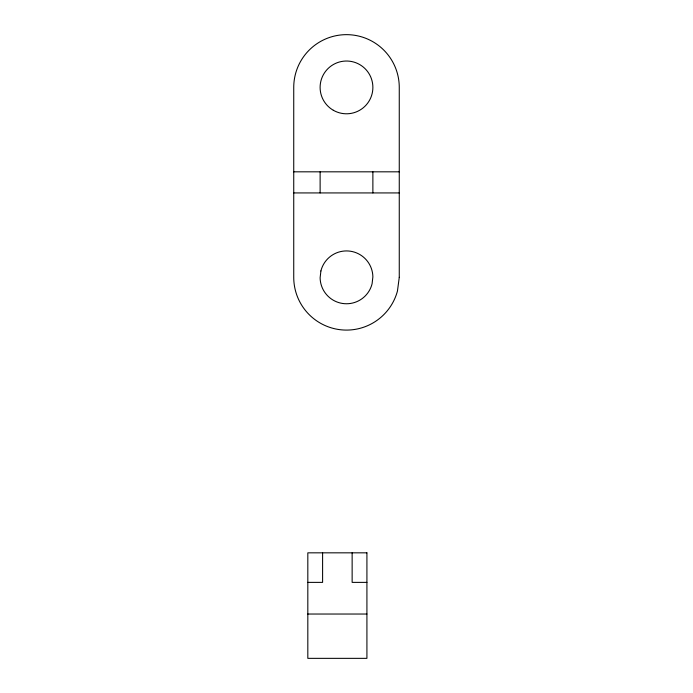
<?xml version="1.0" encoding="UTF-8"?>
<svg xmlns="http://www.w3.org/2000/svg" width="693" height="693" viewBox="0 0 693 693"><rect width="100%" height="100%" fill="white"/><g stroke="black" fill="none" stroke-linecap="round" stroke-linejoin="round"><path stroke-width="1.04" d="M293.737 171.821L399.263 171.821M293.737 192.931L399.263 192.931M307.822 582.38L322.6 582.38L322.6 552.832M366.918 582.38L352.139 582.38L352.139 552.832M307.822 614.033L366.918 614.033M372.877 171.821L372.877 192.931M320.123 171.821L320.123 192.931M320.902 270.954L320.123 277.789A26.377 26.377 0 0 0 372.098 283.732L372.877 276.888A26.377 26.377 0 0 0 320.902 270.954M399.263 277.339L397.461 290.999A52.763 52.763 0 0 1 293.737 277.339L293.737 87.413A52.763 52.763 0 0 1 346.5 34.65A52.763 52.763 0 0 1 399.263 87.413L399.263 277.339M366.918 552.832L307.822 552.832L307.822 658.35L366.918 658.35L366.918 552.832M333.307 110.256A26.377 26.377 0 0 0 372.877 87.413A26.377 26.377 0 0 0 333.307 64.562A26.377 26.377 0 0 0 333.307 110.256"/></g></svg>
